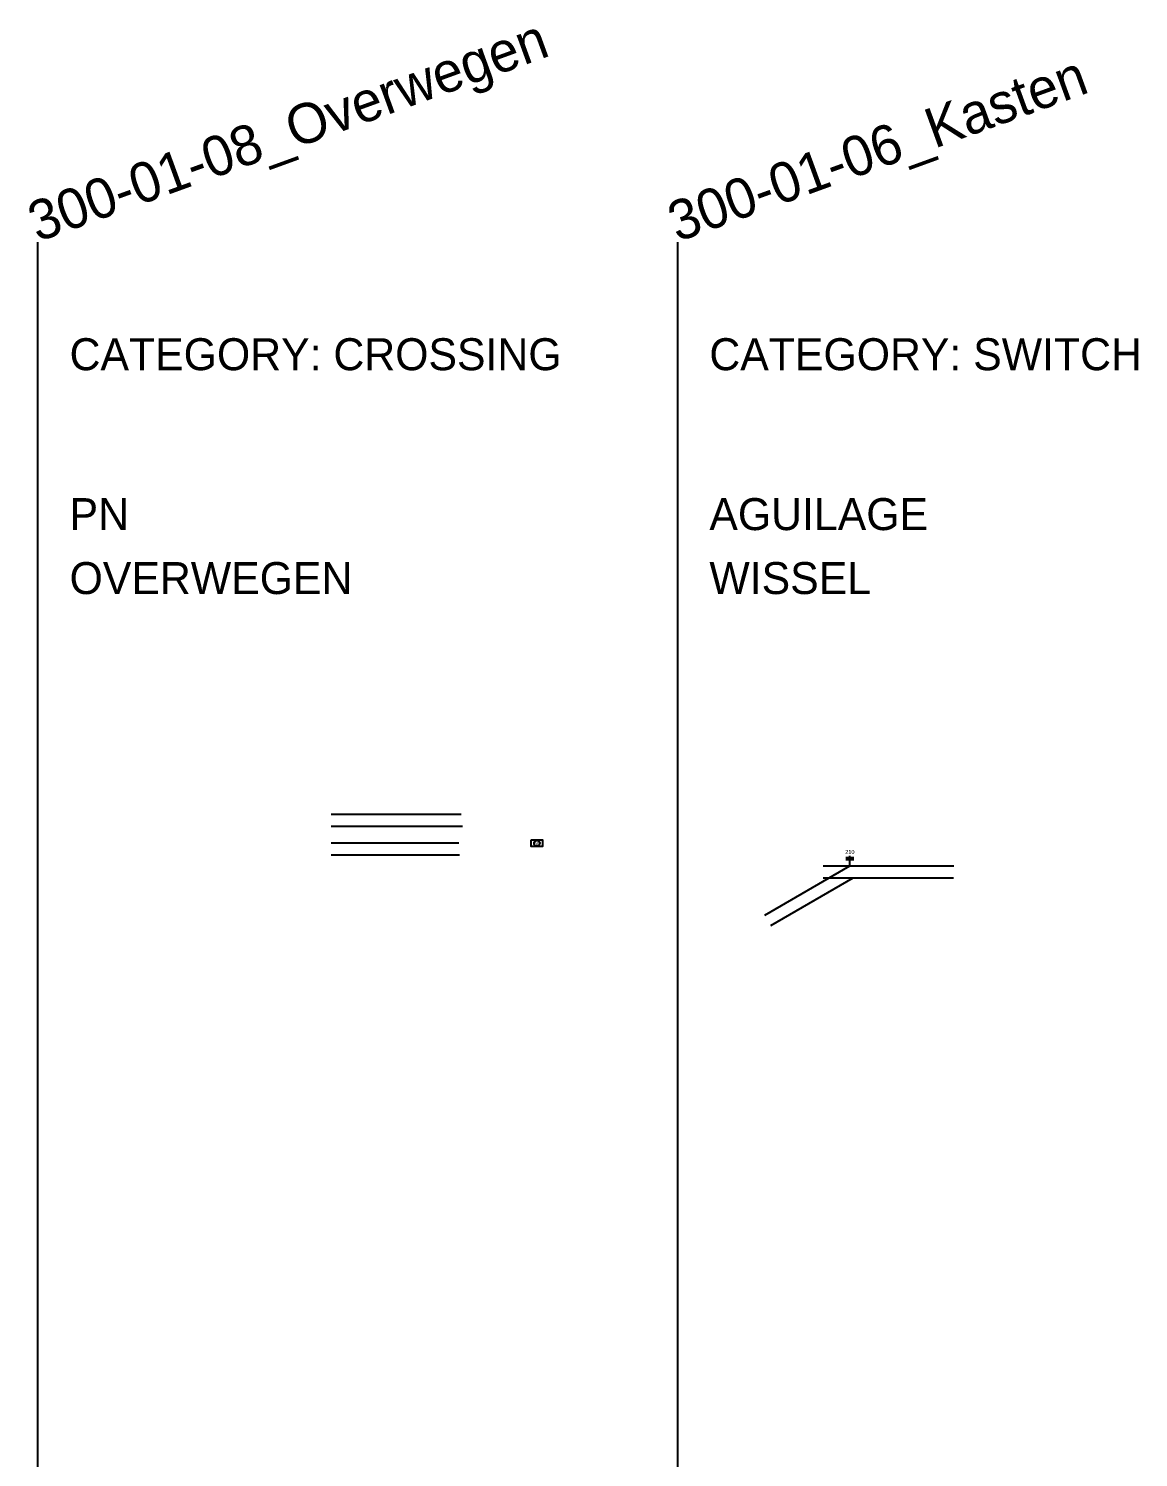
# Model space of a CAD drawing. Header units: metres. Extents: x -591 to 1776, y -567 to 241.
# Drawn here: x 478.9 to 617.6, y -152 to 26.7 of the extents above; entities that cross this region are included whole.
import ezdxf
from ezdxf.enums import TextEntityAlignment as Align

# ---------------------------------------------------------------- set-up
doc = ezdxf.new("R2010")
doc.units = ezdxf.units.M
doc.layers.add('300-01-06_Kasten', color=252, linetype='Continuous')
doc.layers.add('300-01-08_Overwegen', color=252, linetype='Continuous')
doc.styles.add('ISOPLUS', font='isoplus.shx')

# ---------------------------------------------------------------- blocks, each defined once
blk = doc.blocks.new('SWITCH_MAND')
at = {"linetype": 'Continuous'}
for p, q in [((0.5, 1), (-0.5, 1)), ((0.5, 0.75), (-0.5, 0.75)), ((0, 0), (0, 1.25))]:
    blk.add_line(p, q, dxfattribs=at)
at = {"linetype": 'Continuous', "style": 'ISOPLUS'}
blk.add_attdef('N°', text='', height=0.5, dxfattribs=at).set_placement((0, 1.75), align=Align.MIDDLE)
blk = doc.blocks.new('CROSSING_MOTOR')
at = {"lineweight": -2}
blk.add_lwpolyline([(-0.71, 0.42), (0.69, 0.42), (0.69, -0.42), (-0.71, -0.42)], close=True, dxfattribs=at)
blk.add_circle((0, 0), 0.355, dxfattribs=at)
at = {"lineweight": -2, "insert": (0, 0), "char_height": 0.5, "attachment_point": 5, "style": 'ISOPLUS'}
blk.add_mtext('M', dxfattribs=at)

msp = doc.modelspace()

# ---------------------------------------------------------------- linework, layer by layer
at = {"color": 1, "lineweight": -2}
for p, q in [((480, 0), (480, -560)), ((560, 0), (560, -560))]:
    msp.add_line(p, q, dxfattribs=at)
for p, q in [((516.7, -71.52), (532.96, -71.52)), ((516.7, -73.02), (533.15, -73.02)), ((516.7, -75.12), (532.66, -75.12)), ((516.7, -76.62), (532.77, -76.62)), ((570.93, -84.16), (581.57, -78.01)), ((578.22, -78.01), (594.57, -78.01)), ((571.68, -85.46), (581.98, -79.51)), ((578.22, -79.51), (594.51, -79.51))]:
    msp.add_line(p, q)

# ---------------------------------------------------------------- block references
at = {"layer": '300-01-06_Kasten'}
msp.add_blockref('SWITCH_MAND', (581.57, -78.01), dxfattribs=at).add_auto_attribs({'N°': '210'})
at = {"layer": '300-01-08_Overwegen'}
msp.add_blockref('CROSSING_MOTOR', (542.43, -75.17), dxfattribs=at)

# ---------------------------------------------------------------- texts
at = {"linetype": 'Continuous', "style": 'ISOPLUS'}
for s, p in [('300-01-08_Overwegen', (480, 0)), ('300-01-06_Kasten', (560, 0))]:
    msp.add_text(s, height=5, rotation=20, dxfattribs=at).set_placement(p)
at = {"color": 1, "linetype": 'Continuous', "style": 'ISOPLUS'}
for s, p in [('CATEGORY: CROSSING', (484, -16)), ('CATEGORY: SWITCH', (564, -16))]:
    msp.add_text(s, height=4, dxfattribs=at).set_placement(p)
at = {"linetype": 'Continuous', "style": 'ISOPLUS'}
for s, p in [('PN', (484, -36)), ('AGUILAGE', (564, -36)), ('OVERWEGEN', (484, -44)), ('WISSEL', (564, -44))]:
    msp.add_text(s, height=4, dxfattribs=at).set_placement(p)

doc.saveas('drawing.dxf')
